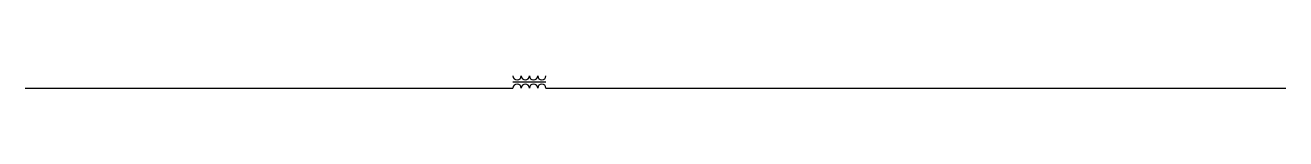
# Model space of a CAD drawing. Units: millimetres at full size, sheet at 1:100. Extents: x -15551 to 15061, y -3490 to -3190.
import ezdxf

# ---------------------------------------------------------------- set-up
doc = ezdxf.new("R2010")
doc.units = ezdxf.units.MM
doc.header["$LTSCALE"] = 100
doc.layers.add('0-0', color=7, linetype='Continuous')

msp = doc.modelspace()

# ---------------------------------------------------------------- linework, layer by layer
at = {"layer": '0-0'}
for p, q in [((-3706.1, -3339.8), (-2906.1, -3339.8)), ((-15551, -3489.8), (-3706.1, -3489.8)), ((-2906.1, -3489.8), (15061.2, -3489.8))]:
    msp.add_line(p, q, dxfattribs=at)
for centre, start, end in [((-3606.1, -3189.8), 180, 0), ((-3406.1, -3189.8), 180, 0), ((-3206.1, -3189.8), 180, 0), ((-3006.1, -3189.8), 180, 0), ((-3606.1, -3489.8), 0, 180), ((-3406.1, -3489.8), 0, 180), ((-3206.1, -3489.8), 0, 180), ((-3006.1, -3489.8), 0, 180)]:
    msp.add_arc(centre, 100, start, end, dxfattribs=at)

doc.saveas('drawing.dxf')
